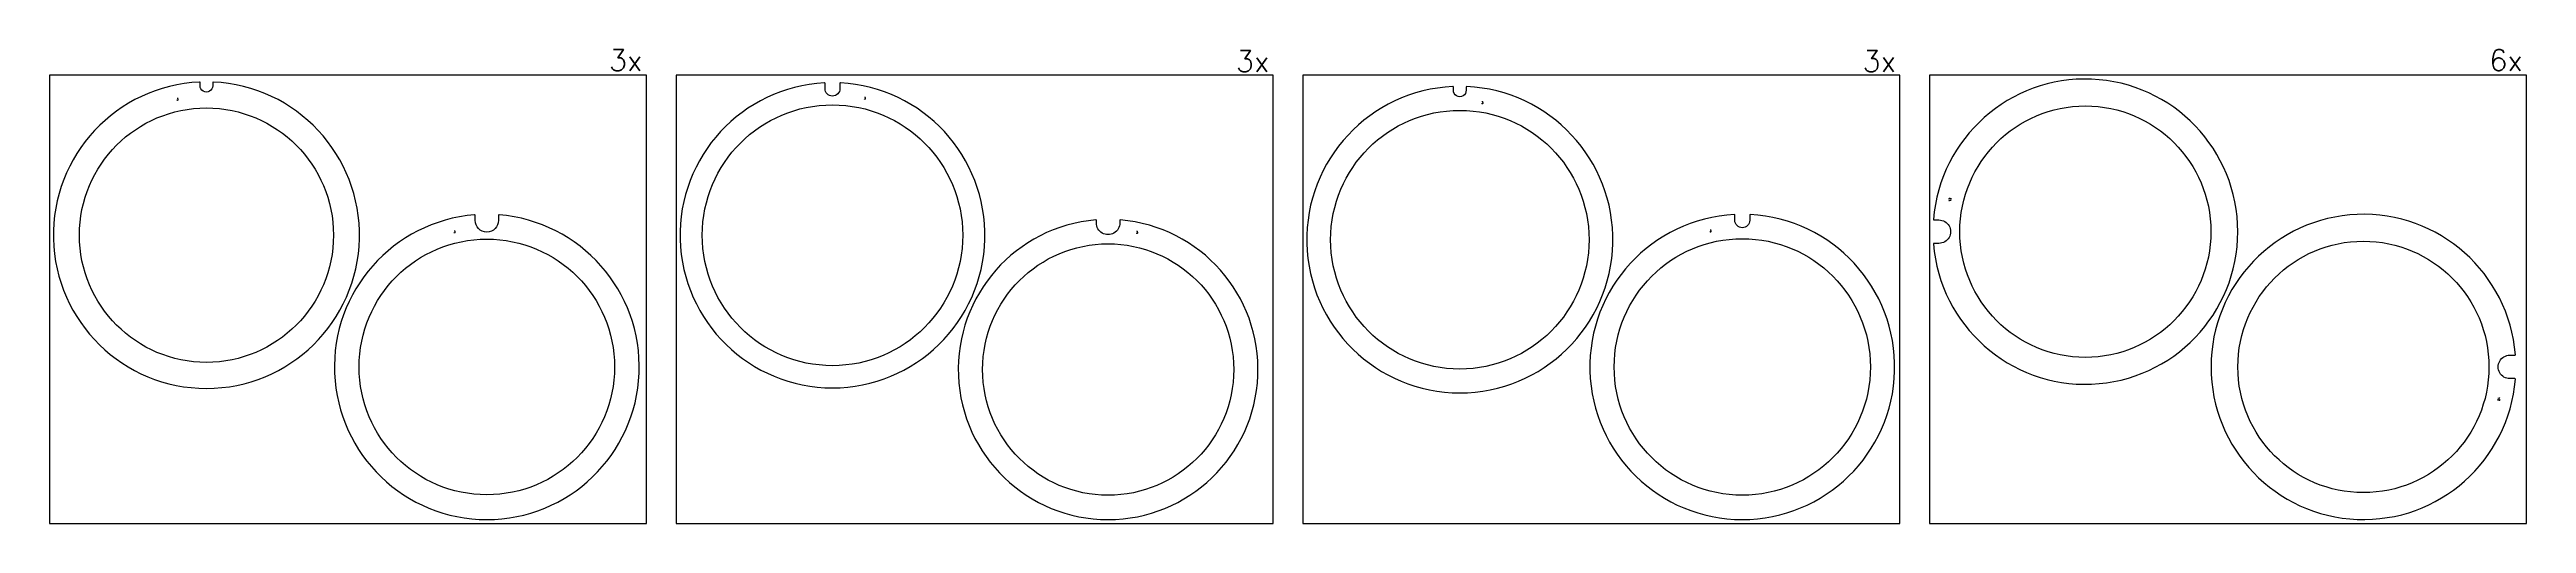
# Model space of a CAD drawing. Header units: millimetres. Extents: x 0 to 11620, y 0 to 2220.
import ezdxf

# ---------------------------------------------------------------- set-up
doc = ezdxf.new("R2010")
doc.units = ezdxf.units.MM
for name, color, linetype in [('--NestedParts--', 7, 'Continuous'), ('sheet', 24, 'Continuous'), ('Texto', 7, 'Continuous')]:
    doc.layers.add(name, color=color, linetype=linetype)
doc.styles.get("Standard").update_dxf_attribs({"font": 'txt.shx'})

msp = doc.modelspace()

# ---------------------------------------------------------------- linework, layer by layer
at = {"layer": '--NestedParts--', "color": 7}
for points in [[(766.0884470999998, 2050.514425667356, -1.00000134306872), (706.0884470999972, 2050.514425667353), (706.0884470999988, 2065.798984427026, 0.4273695791981131), (703.9990616251397, 2067.796985987798, 44.72764246124163), (768.1778325748581, 2067.796985987798, 0.4273695788966558), (766.0884470999998, 2065.798984427026)], [(3635.898934309999, 2064.058458819597, 38.51457634477653), (3710.106507942536, 2064.058458819597, 0.4295026749065966), (3708.002721126268, 2062.061153560814), (3708.002721126268, 2037.021828804097, -0.9999996580424131), (3638.002721126268, 2037.021828804097), (3638.002721126268, 2062.061153560814, 0.4295026748489816)], [(6646.088447519999, 2029.3438254219, -1.000000627785485), (6586.088447519998, 2029.3438254219), (6586.088447519998, 2044.628384181574, 0.4273695791213434), (6583.99906204514, 2046.626385742348, 44.72764246123941), (6648.177832994858, 2046.626385742349, 0.4273695788118138), (6646.088447519999, 2044.628384181576)], [(8863.75668173, 1421.858617957681, -1.00000034022625), (8863.75668173, 1311.85861795768), (8840.038734862103, 1311.858617957685, 0.4378526599448085), (8838.045136133202, 1309.698730159647, 24.97750783978744), (8838.045136133202, 1424.018505755715, 0.4378526601252068), (8840.038734862103, 1421.858617957677)], [(2106.52579294, 1420.0000001, -0.9999995019599571), (1996.525792940001, 1420.0000001), (1996.525792940004, 1443.717946967896, 0.4378526596419328), (1994.365905141968, 1445.711545696796, 24.97750783978757), (2108.685680738033, 1445.711545696796, 0.4378526590085637), (2106.525792939997, 1443.717946967896)], [(4911.138383149999, 1419.6787531, 0.4382617721168374), (4908.975758328314, 1421.672130426851, 24.55576759782757), (5023.301007971678, 1421.672130426852, 0.4382617723727727), (5021.138383149994, 1419.678753100002), (5021.138383149997, 1408.000000023797, -1.00000049804029), (4911.138383149997, 1408.000000023797)], [(7904.045515359999, 1447.0440321, 38.51457634477653), (7978.253088992534, 1447.0440321, 0.429502675572257), (7976.149302176266, 1445.046726841215), (7976.149302176271, 1420.0074020845, -0.9999995735039711), (7906.149302176266, 1420.007402084499), (7906.149302176266, 1445.046726841215, 0.4295026753082799)], [(11542.12193332396, 678.1412931, -1.00000034022625), (11542.12193332396, 788.1412931000011), (11565.83988019186, 788.1412930999967, 0.4378526599445375), (11567.83347892076, 790.301180898034, 24.97750783978744), (11567.83347892076, 675.9814053019668, 0.4378526601246433), (11565.83988019186, 678.1412931000041)]]:
    msp.add_lwpolyline(points, format="xyb", close=True, dxfattribs=at)
for centre, radius in [((736.0884470999981, 1350.514425667353), 596), ((3673.002721126268, 1350.021828804106), 611), ((6616.088447520019, 1329.343825421916), 606), ((9550.756681729996, 1366.858617957682), 589), ((2051.525792940001, 733.0000001000459), 599), ((4966.138383149997, 721.0000000237977), 589), ((7941.14930217627, 733.007402084499), 601), ((10855.12193332396, 733.1412930999992), 589)]:
    msp.add_circle(centre, radius, dxfattribs=at)
at = {"layer": 'sheet', "color": 7}
for points in [[(1e-07, 1e-07), (2800.0000001, 1e-07), (2800.0000001, 2100.0000001), (1e-07, 2100.0000001)], [(2940.00000031, 1e-07), (5740.000000310001, 1e-07), (5740.000000310001, 2100.0000001), (2940.00000031, 2100.0000001)], [(5880.000000519999, 1e-07), (8680.000000519996, 1e-07), (8680.000000519996, 2100.0000001), (5880.000000519999, 2100.0000001)], [(8820.00000073, 1e-07), (11620.00000073, 1e-07), (11620.00000073, 2100.0000001), (8820.00000073, 2100.0000001)]]:
    msp.add_lwpolyline(points, close=True, dxfattribs=at)

# ---------------------------------------------------------------- texts
at = {"char_height": 100, "attachment_point": 1}
for s, insert in [('3x', (2623.778278474951, 2219.894728149713)), ('3x', (5565.052050771541, 2215.054934280546)), ('3x', (8504.89463330229, 2216.188111500291)), ('6x', (11444.95721715293, 2219.733618801809))]:
    msp.add_mtext_dynamic_manual_height_columns(s, width=771.900212321405, gutter_width=1, heights=[0], dxfattribs=dict(at, insert=insert))
at = {"layer": 'Texto', "color": 3, "char_height": 10, "attachment_point": 1}
for insert, width in [((596.1283562079097, 1992.139025157917), 37.34793413957778), ((3821.072711347368, 1997.089526976896), 94.89368248764549), ((6717.799757314489, 1976.299925441155), 94.89368248764549), ((1895.85175526036, 1370.798394732044), 37.34793413957778), ((5097.538948976158, 1368.71947025482), 94.89368248764549), ((7788.161704457883, 1375.073119058306), 94.89368248764549)]:
    msp.add_mtext('3', dxfattribs=dict(at, insert=insert, width=width))
at = {"layer": 'Texto', "color": 3, "char_height": 10, "width": 94.89368248764549, "attachment_point": 1}
for insert, rotation in [((8910.622728412915, 1508.243091161427), 90), ((11495.25588664104, 591.7568198962539), 270)]:
    msp.add_mtext('12', dxfattribs=dict(at, insert=insert, rotation=rotation))

doc.saveas('drawing.dxf')
